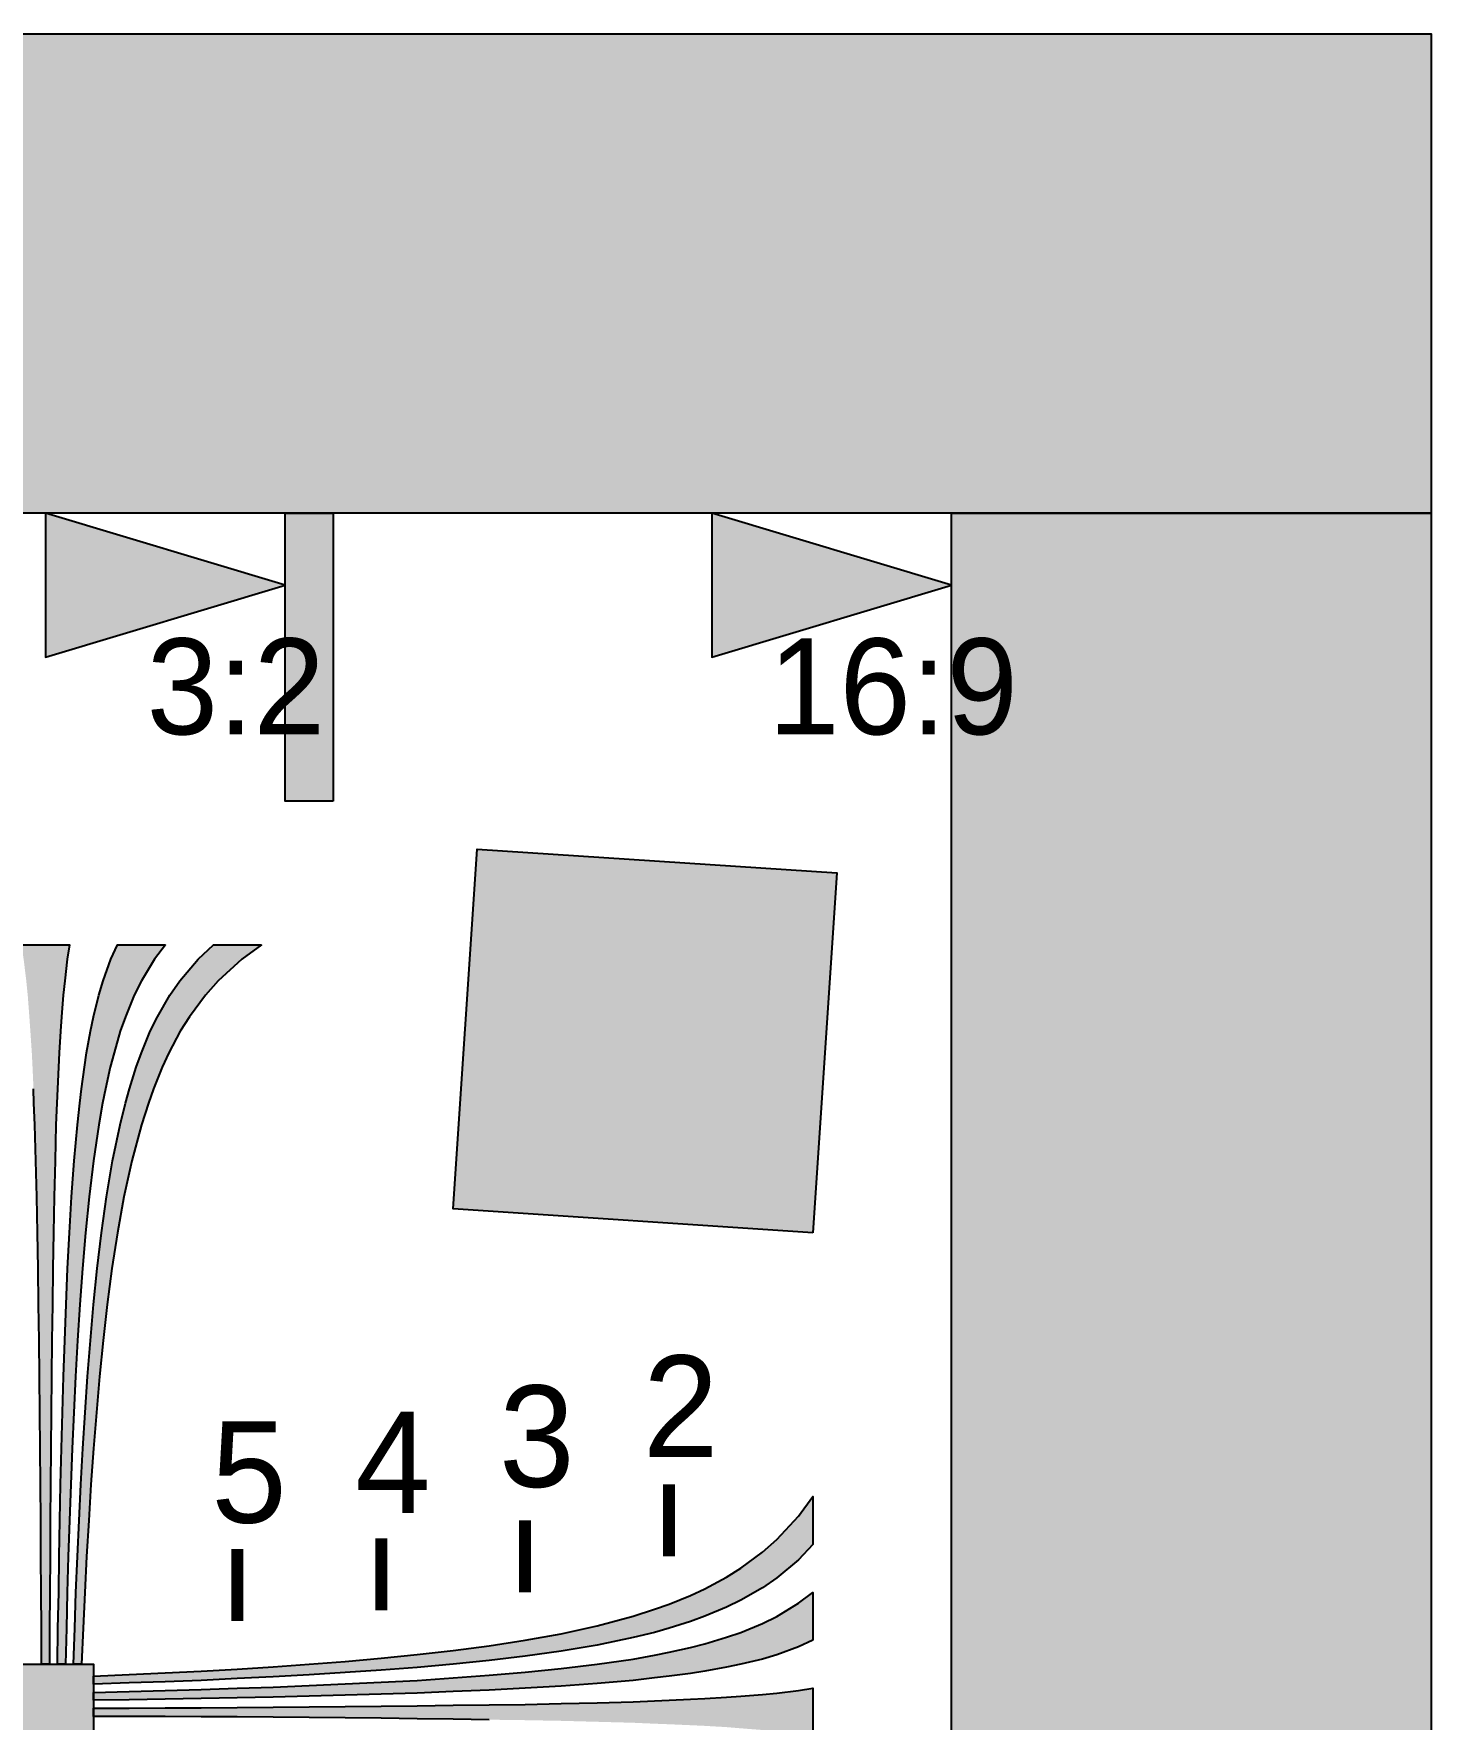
# Model space of a CAD drawing. Header units: millimetres. Extents: x 0 to 1582, y 0 to 984.
# Drawn here: x 1349.2 to 1582.2, y 703.1 to 984.2 of the extents above; entities that cross this region are included whole.
import ezdxf

# ---------------------------------------------------------------- set-up
doc = ezdxf.new("R2010")
doc.units = ezdxf.units.MM
for name, color, linetype in [('FRAME', 7, 'Continuous'), ('LABELS', 7, 'Continuous'), ('PERIPHERY', 7, 'Continuous'), ('SFR', 7, 'Continuous')]:
    doc.layers.add(name, color=color, linetype=linetype)

msp = doc.modelspace()

# ---------------------------------------------------------------- hatches: boundary and pattern name
at = {"layer": 'FRAME', "true_color": 0x000000}
h = msp.add_hatch(color=7, dxfattribs=at)
h.dxf.hatch_style = 1
h.paths.add_polyline_path([(0, 984.25), (1582.24, 984.25), (1582.24, 904.25), (0, 904.25), (0, 984.25)])
h = msp.add_hatch(color=7, dxfattribs=at)
h.dxf.hatch_style = 1
h.paths.add_polyline_path([(1351.12, 904.25), (1351.12, 880.25), (1391.12, 892.25), (1351.12, 904.25)])
h = msp.add_hatch(color=7, dxfattribs=at)
h.dxf.hatch_style = 1
h.paths.add_polyline_path([(1399.12, 856.25), (1391.12, 856.25), (1391.12, 904.25), (1399.12, 904.25), (1399.12, 856.25)])
h = msp.add_hatch(color=7, dxfattribs=at)
h.dxf.hatch_style = 1
h.paths.add_polyline_path([(1462.24, 904.25), (1462.24, 880.25), (1502.24, 892.25), (1462.24, 904.25)])
h = msp.add_hatch(color=7, dxfattribs=at)
h.dxf.hatch_style = 1
h.paths.add_polyline_path([(1502.24, 904.25), (1582.24, 904.25), (1582.24, 104.25), (1502.24, 104.25), (1502.24, 904.25)])
at = {"layer": 'PERIPHERY', "true_color": 0x000000}
h = msp.add_hatch(color=7, dxfattribs=at)
h.dxf.hatch_style = 1
h.paths.add_polyline_path([(1355.14, 832.25), (1354.78, 829.85), (1354.34, 826.25), (1354.1, 823.85), (1353.81, 820.25), (1353.62, 817.85), (1353.41, 814.25), (1353.3, 811.85), (1353.14, 808.25), (1353.05, 805.85), (1352.89, 802.25), (1352.73, 796.25), (1352.57, 790.25), (1352.46, 784.25), (1352.38, 778.25), (1352.29, 772.25), (1352.21, 766.25), (1352.13, 760.25), (1352.09, 754.25), (1352.01, 748.25), (1351.97, 742.25), (1351.93, 736.25), (1351.9, 730.25), (1351.86, 724.25), (1351.82, 718.25), (1351.81, 712.25), (1350.46, 712.25), (1350.46, 718.25), (1350.42, 724.25), (1350.38, 730.25), (1350.34, 736.25), (1350.3, 742.25), (1350.26, 748.25), (1350.18, 754.25), (1350.14, 760.25), (1350.06, 766.25), (1349.98, 772.25), (1349.9, 778.25), (1349.82, 784.25), (1349.69, 790.25), (1349.53, 796.25), (1349.37, 802.25), (1349.22, 805.85), (1349.14, 808.25), (1348.98, 811.85), (1348.86, 814.25), (1348.62, 817.85), (1348.45, 820.25), (1348.18, 823.85), (1347.94, 826.25), (1347.5, 829.85), (1347.14, 832.25), (1355.14, 832.25), (1355.14, 832.25)])
h = msp.add_hatch(color=7, dxfattribs=at)
h.dxf.hatch_style = 1
h.paths.add_polyline_path([(1371.14, 832.25), (1369.34, 829.85), (1367.14, 826.25), (1365.94, 823.85), (1364.46, 820.25), (1363.61, 817.85), (1362.58, 814.25), (1361.93, 811.85), (1361.14, 808.25), (1360.66, 805.85), (1360.02, 802.25), (1359.14, 796.25), (1358.41, 790.25), (1357.82, 784.25), (1357.3, 778.25), (1356.85, 772.25), (1356.45, 766.25), (1356.13, 760.25), (1355.85, 754.25), (1355.58, 748.25), (1355.34, 742.25), (1355.13, 736.25), (1354.94, 730.25), (1354.78, 724.25), (1354.62, 718.25), (1354.45, 712.25), (1353.13, 712.25), (1353.22, 718.25), (1353.34, 724.25), (1353.42, 730.25), (1353.54, 736.25), (1353.66, 742.25), (1353.82, 748.25), (1353.98, 754.25), (1354.13, 760.25), (1354.34, 766.25), (1354.58, 772.25), (1354.82, 778.25), (1355.14, 784.25), (1355.5, 790.25), (1355.94, 796.25), (1356.46, 802.25), (1356.86, 805.85), (1357.14, 808.25), (1357.62, 811.85), (1357.98, 814.25), (1358.62, 817.85), (1359.14, 820.25), (1360.02, 823.85), (1360.74, 826.25), (1362.06, 829.85), (1363.14, 832.25), (1371.14, 832.25), (1371.14, 832.25)])
h = msp.add_hatch(color=7, dxfattribs=at)
h.dxf.hatch_style = 1
h.paths.add_polyline_path([(1387.14, 832.25), (1383.86, 829.85), (1379.94, 826.25), (1377.82, 823.85), (1375.14, 820.25), (1373.62, 817.85), (1371.7, 814.25), (1370.58, 811.85), (1369.14, 808.25), (1368.3, 805.85), (1367.14, 802.25), (1365.54, 796.25), (1364.22, 790.25), (1363.14, 784.25), (1362.22, 778.25), (1361.42, 772.25), (1360.74, 766.25), (1360.14, 760.25), (1359.62, 754.25), (1359.14, 748.25), (1358.7, 742.25), (1358.34, 736.25), (1357.98, 730.25), (1357.7, 724.25), (1357.42, 718.25), (1357.13, 712.25), (1355.81, 712.25), (1356.02, 718.25), (1356.22, 724.25), (1356.46, 730.25), (1356.74, 736.25), (1357.02, 742.25), (1357.38, 748.25), (1357.74, 754.25), (1358.14, 760.25), (1358.62, 766.25), (1359.14, 772.25), (1359.74, 778.25), (1360.46, 784.25), (1361.34, 790.25), (1362.34, 796.25), (1363.58, 802.25), (1364.46, 805.85), (1365.14, 808.25), (1366.26, 811.85), (1367.14, 814.25), (1368.62, 817.85), (1369.82, 820.25), (1371.9, 823.85), (1373.54, 826.25), (1376.58, 829.85), (1379.14, 832.25), (1387.14, 832.25), (1387.14, 832.25)])
h = msp.add_hatch(color=7, dxfattribs=at)
h.dxf.hatch_style = 1
h.paths.add_polyline_path([(1479.12, 732.26), (1476.72, 729.7), (1473.12, 726.66), (1470.72, 725.02), (1467.12, 722.93), (1464.72, 721.78), (1461.12, 720.26), (1458.72, 719.38), (1455.12, 718.26), (1452.72, 717.58), (1449.12, 716.7), (1443.12, 715.46), (1437.12, 714.46), (1431.12, 713.58), (1425.12, 712.86), (1419.12, 712.26), (1413.12, 711.73), (1407.12, 711.26), (1401.12, 710.86), (1395.12, 710.49), (1389.12, 710.14), (1383.12, 709.86), (1377.12, 709.57), (1371.12, 709.33), (1365.12, 709.14), (1359.12, 708.94), (1359.12, 710.26), (1365.12, 710.54), (1371.12, 710.81), (1377.12, 711.09), (1383.12, 711.46), (1389.12, 711.81), (1395.12, 712.26), (1401.12, 712.74), (1407.12, 713.26), (1413.12, 713.86), (1419.12, 714.54), (1425.12, 715.33), (1431.12, 716.25), (1437.12, 717.34), (1443.12, 718.65), (1449.12, 720.26), (1452.72, 721.42), (1455.12, 722.26), (1458.72, 723.7), (1461.12, 724.82), (1464.72, 726.78), (1467.12, 728.26), (1470.72, 730.94), (1473.12, 733.06), (1476.72, 736.98), (1479.12, 740.26), (1479.12, 732.26)])
h = msp.add_hatch(color=7, dxfattribs=at)
h.dxf.hatch_style = 1
h.paths.add_polyline_path([(1479.12, 716.25), (1476.72, 715.17), (1473.12, 713.85), (1470.72, 713.13), (1467.12, 712.25), (1464.72, 711.77), (1461.12, 711.09), (1458.72, 710.73), (1455.12, 710.25), (1452.72, 709.97), (1449.12, 709.57), (1443.12, 709.05), (1437.12, 708.61), (1431.12, 708.25), (1425.12, 707.93), (1419.12, 707.69), (1413.12, 707.45), (1407.12, 707.25), (1401.12, 707.09), (1395.12, 706.93), (1389.12, 706.77), (1383.12, 706.65), (1377.12, 706.53), (1371.12, 706.45), (1365.12, 706.33), (1359.12, 706.25), (1359.12, 707.57), (1365.12, 707.73), (1371.12, 707.89), (1377.12, 708.05), (1383.12, 708.25), (1389.12, 708.45), (1395.12, 708.69), (1401.12, 708.97), (1407.12, 709.25), (1413.12, 709.57), (1419.12, 709.97), (1425.12, 710.41), (1431.12, 710.93), (1437.12, 711.53), (1443.12, 712.25), (1449.12, 713.13), (1452.72, 713.77), (1455.12, 714.25), (1458.72, 715.05), (1461.12, 715.69), (1464.72, 716.77), (1467.12, 717.57), (1470.72, 719.05), (1473.12, 720.25), (1476.72, 722.45), (1479.12, 724.25), (1479.12, 716.25)])
h = msp.add_hatch(color=7, dxfattribs=at)
h.dxf.hatch_style = 1
h.paths.add_polyline_path([(1359.12, 696.25), (1343.12, 696.25), (1343.12, 712.25), (1359.12, 712.25), (1359.12, 696.25)])
h = msp.add_hatch(color=7, dxfattribs=at)
h.dxf.hatch_style = 1
h.paths.add_polyline_path([(1479.12, 700.25), (1476.72, 700.61), (1473.12, 701.05), (1470.72, 701.29), (1467.12, 701.57), (1464.72, 701.77), (1461.12, 701.98), (1458.72, 702.09), (1455.12, 702.25), (1452.72, 702.34), (1449.12, 702.5), (1443.12, 702.66), (1437.12, 702.82), (1431.12, 702.93), (1425.12, 703.01), (1419.12, 703.09), (1413.12, 703.18), (1407.12, 703.26), (1401.12, 703.3), (1395.12, 703.38), (1389.12, 703.41), (1383.12, 703.46), (1377.12, 703.49), (1371.12, 703.53), (1365.12, 703.57), (1359.12, 703.57), (1359.12, 704.93), (1365.12, 704.93), (1371.12, 704.97), (1377.12, 705.01), (1383.12, 705.05), (1389.12, 705.09), (1395.12, 705.13), (1401.12, 705.21), (1407.12, 705.25), (1413.12, 705.33), (1419.12, 705.41), (1425.12, 705.49), (1431.12, 705.57), (1437.12, 705.7), (1443.12, 705.85), (1449.12, 706.01), (1452.72, 706.17), (1455.12, 706.25), (1458.72, 706.41), (1461.12, 706.53), (1464.72, 706.77), (1467.12, 706.93), (1470.72, 707.21), (1473.12, 707.45), (1476.72, 707.89), (1479.12, 708.25), (1479.12, 700.25)])
at = {"layer": 'SFR', "true_color": 0x000000}
h = msp.add_hatch(color=7, dxfattribs=at)
h.dxf.hatch_style = 1
h.paths.add_polyline_path([(1479.12, 784.25), (1419.12, 788.25), (1423.12, 848.25), (1483.12, 844.25), (1479.12, 784.25)])

# ---------------------------------------------------------------- linework, layer by layer
at = {"layer": 'FRAME', "color": 250}
for points in [[(0, 984.25), (1582.24, 984.25), (1582.24, 904.25), (0, 904.25), (0, 984.25)], [(1351.12, 904.25), (1351.12, 880.25), (1391.12, 892.25), (1351.12, 904.25)], [(1399.12, 856.25), (1391.12, 856.25), (1391.12, 904.25), (1399.12, 904.25), (1399.12, 856.25)], [(1462.24, 904.25), (1462.24, 880.25), (1502.24, 892.25), (1462.24, 904.25)], [(1502.24, 904.25), (1582.24, 904.25), (1582.24, 104.25), (1502.24, 104.25), (1502.24, 904.25)]]:
    msp.add_lwpolyline(points, close=True, dxfattribs=at)
at = {"layer": 'FRAME', "color": 250, "true_color": 0x000000}
for points in [[(0, 984.25), (0, 904.25), (1582.24, 904.25)], [(1582.24, 904.25), (1582.24, 984.25), (0, 984.25)], [(1351.12, 904.25), (1351.12, 880.25), (1391.12, 892.25)], [(1399.12, 856.25), (1399.12, 904.25), (1391.12, 904.25)], [(1391.12, 904.25), (1391.12, 856.25), (1399.12, 856.25)], [(1462.24, 904.25), (1462.24, 880.25), (1502.24, 892.25)], [(1502.24, 904.25), (1502.24, 104.25), (1582.24, 104.25)], [(1582.24, 104.25), (1582.24, 904.25), (1502.24, 904.25)]]:
    msp.add_solid(points, dxfattribs=at)
at = {"layer": 'PERIPHERY', "color": 250}
for points in [[(1347.14, 832.25), (1355.14, 832.25), (1355.14, 832.25), (1355.14, 832.25), (1354.78, 829.85), (1354.34, 826.25), (1354.1, 823.85), (1353.81, 820.25), (1353.62, 817.85), (1353.41, 814.25), (1353.3, 811.85), (1353.14, 808.25), (1353.05, 805.85), (1352.89, 802.25), (1352.73, 796.25), (1352.57, 790.25), (1352.46, 784.25), (1352.38, 778.25), (1352.29, 772.25), (1352.21, 766.25), (1352.13, 760.25), (1352.09, 754.25), (1352.01, 748.25), (1351.97, 742.25), (1351.93, 736.25), (1351.9, 730.25), (1351.86, 724.25), (1351.82, 718.25), (1351.81, 712.25), (1350.46, 712.25), (1350.46, 718.25), (1350.42, 724.25), (1350.38, 730.25), (1350.34, 736.25), (1350.3, 742.25), (1350.26, 748.25), (1350.18, 754.25), (1350.14, 760.25), (1350.06, 766.25), (1349.98, 772.25), (1349.9, 778.25), (1349.82, 784.25), (1349.69, 790.25), (1349.53, 796.25), (1349.37, 802.25), (1349.22, 805.85), (1349.14, 808.25)], [(1425.12, 703.01), (1419.12, 703.09), (1413.12, 703.18), (1407.12, 703.26), (1401.12, 703.3), (1395.12, 703.38), (1389.12, 703.41), (1383.12, 703.46), (1377.12, 703.49), (1371.12, 703.53), (1365.12, 703.57), (1359.12, 703.57), (1359.12, 704.93), (1365.12, 704.93), (1371.12, 704.97), (1377.12, 705.01), (1383.12, 705.05), (1389.12, 705.09), (1395.12, 705.13), (1401.12, 705.21), (1407.12, 705.25), (1413.12, 705.33), (1419.12, 705.41), (1425.12, 705.49), (1431.12, 705.57), (1437.12, 705.7), (1443.12, 705.85), (1449.12, 706.01), (1452.72, 706.17), (1455.12, 706.25), (1458.72, 706.41), (1461.12, 706.53), (1464.72, 706.77), (1467.12, 706.93), (1470.72, 707.21), (1473.12, 707.45), (1476.72, 707.89), (1479.12, 708.25), (1479.12, 700.25)]]:
    msp.add_lwpolyline(points, dxfattribs=at)
for points in [[(1371.14, 832.25), (1369.34, 829.85), (1367.14, 826.25), (1365.94, 823.85), (1364.46, 820.25), (1363.61, 817.85), (1362.58, 814.25), (1361.93, 811.85), (1361.14, 808.25), (1360.66, 805.85), (1360.02, 802.25), (1359.14, 796.25), (1358.41, 790.25), (1357.82, 784.25), (1357.3, 778.25), (1356.85, 772.25), (1356.45, 766.25), (1356.13, 760.25), (1355.85, 754.25), (1355.58, 748.25), (1355.34, 742.25), (1355.13, 736.25), (1354.94, 730.25), (1354.78, 724.25), (1354.62, 718.25), (1354.45, 712.25), (1353.13, 712.25), (1353.22, 718.25), (1353.34, 724.25), (1353.42, 730.25), (1353.54, 736.25), (1353.66, 742.25), (1353.82, 748.25), (1353.98, 754.25), (1354.13, 760.25), (1354.34, 766.25), (1354.58, 772.25), (1354.82, 778.25), (1355.14, 784.25), (1355.5, 790.25), (1355.94, 796.25), (1356.46, 802.25), (1356.86, 805.85), (1357.14, 808.25), (1357.62, 811.85), (1357.98, 814.25), (1358.62, 817.85), (1359.14, 820.25), (1360.02, 823.85), (1360.74, 826.25), (1362.06, 829.85), (1363.14, 832.25), (1371.14, 832.25), (1371.14, 832.25)], [(1387.14, 832.25), (1383.86, 829.85), (1379.94, 826.25), (1377.82, 823.85), (1375.14, 820.25), (1373.62, 817.85), (1371.7, 814.25), (1370.58, 811.85), (1369.14, 808.25), (1368.3, 805.85), (1367.14, 802.25), (1365.54, 796.25), (1364.22, 790.25), (1363.14, 784.25), (1362.22, 778.25), (1361.42, 772.25), (1360.74, 766.25), (1360.14, 760.25), (1359.62, 754.25), (1359.14, 748.25), (1358.7, 742.25), (1358.34, 736.25), (1357.98, 730.25), (1357.7, 724.25), (1357.42, 718.25), (1357.13, 712.25), (1355.81, 712.25), (1356.02, 718.25), (1356.22, 724.25), (1356.46, 730.25), (1356.74, 736.25), (1357.02, 742.25), (1357.38, 748.25), (1357.74, 754.25), (1358.14, 760.25), (1358.62, 766.25), (1359.14, 772.25), (1359.74, 778.25), (1360.46, 784.25), (1361.34, 790.25), (1362.34, 796.25), (1363.58, 802.25), (1364.46, 805.85), (1365.14, 808.25), (1366.26, 811.85), (1367.14, 814.25), (1368.62, 817.85), (1369.82, 820.25), (1371.9, 823.85), (1373.54, 826.25), (1376.58, 829.85), (1379.14, 832.25), (1387.14, 832.25), (1387.14, 832.25)], [(1479.12, 732.26), (1476.72, 729.7), (1473.12, 726.66), (1470.72, 725.02), (1467.12, 722.93), (1464.72, 721.78), (1461.12, 720.26), (1458.72, 719.38), (1455.12, 718.26), (1452.72, 717.58), (1449.12, 716.7), (1443.12, 715.46), (1437.12, 714.46), (1431.12, 713.58), (1425.12, 712.86), (1419.12, 712.26), (1413.12, 711.73), (1407.12, 711.26), (1401.12, 710.86), (1395.12, 710.49), (1389.12, 710.14), (1383.12, 709.86), (1377.12, 709.57), (1371.12, 709.33), (1365.12, 709.14), (1359.12, 708.94), (1359.12, 710.26), (1365.12, 710.54), (1371.12, 710.81), (1377.12, 711.09), (1383.12, 711.46), (1389.12, 711.81), (1395.12, 712.26), (1401.12, 712.74), (1407.12, 713.26), (1413.12, 713.86), (1419.12, 714.54), (1425.12, 715.33), (1431.12, 716.25), (1437.12, 717.34), (1443.12, 718.65), (1449.12, 720.26), (1452.72, 721.42), (1455.12, 722.26), (1458.72, 723.7), (1461.12, 724.82), (1464.72, 726.78), (1467.12, 728.26), (1470.72, 730.94), (1473.12, 733.06), (1476.72, 736.98), (1479.12, 740.26), (1479.12, 732.26)], [(1479.12, 716.25), (1476.72, 715.17), (1473.12, 713.85), (1470.72, 713.13), (1467.12, 712.25), (1464.72, 711.77), (1461.12, 711.09), (1458.72, 710.73), (1455.12, 710.25), (1452.72, 709.97), (1449.12, 709.57), (1443.12, 709.05), (1437.12, 708.61), (1431.12, 708.25), (1425.12, 707.93), (1419.12, 707.69), (1413.12, 707.45), (1407.12, 707.25), (1401.12, 707.09), (1395.12, 706.93), (1389.12, 706.77), (1383.12, 706.65), (1377.12, 706.53), (1371.12, 706.45), (1365.12, 706.33), (1359.12, 706.25), (1359.12, 707.57), (1365.12, 707.73), (1371.12, 707.89), (1377.12, 708.05), (1383.12, 708.25), (1389.12, 708.45), (1395.12, 708.69), (1401.12, 708.97), (1407.12, 709.25), (1413.12, 709.57), (1419.12, 709.97), (1425.12, 710.41), (1431.12, 710.93), (1437.12, 711.53), (1443.12, 712.25), (1449.12, 713.13), (1452.72, 713.77), (1455.12, 714.25), (1458.72, 715.05), (1461.12, 715.69), (1464.72, 716.77), (1467.12, 717.57), (1470.72, 719.05), (1473.12, 720.25), (1476.72, 722.45), (1479.12, 724.25), (1479.12, 716.25)], [(1359.12, 696.25), (1343.12, 696.25), (1343.12, 712.25), (1359.12, 712.25), (1359.12, 696.25)]]:
    msp.add_lwpolyline(points, close=True, dxfattribs=at)
at = {"layer": 'PERIPHERY', "color": 250, "lineweight": 35, "const_width": 2}
for points in [[(1455.12, 742.26), (1455.12, 730.26)], [(1431.12, 736.26), (1431.12, 724.26)], [(1407.12, 733.26), (1407.12, 721.26)], [(1383.12, 731.46), (1383.12, 719.45)]]:
    msp.add_lwpolyline(points, dxfattribs=at)
at = {"layer": 'PERIPHERY', "color": 250, "true_color": 0x000000}
for points in [[(1355.14, 832.25), (1355.14, 832.25), (1347.14, 832.25)], [(1355.14, 832.25), (1347.14, 832.25), (1347.5, 829.85)], [(1355.14, 832.25), (1347.5, 829.85), (1347.94, 826.25)], [(1355.14, 832.25), (1347.94, 826.25), (1348.18, 823.85)], [(1355.14, 832.25), (1348.18, 823.85), (1348.45, 820.25)], [(1355.14, 832.25), (1348.45, 820.25), (1348.62, 817.85)], [(1355.14, 832.25), (1348.62, 817.85), (1348.86, 814.25)], [(1355.14, 832.25), (1348.86, 814.25), (1348.98, 811.85)], [(1355.14, 832.25), (1348.98, 811.85), (1349.14, 808.25)], [(1355.14, 832.25), (1349.14, 808.25), (1349.22, 805.85)], [(1355.14, 832.25), (1349.22, 805.85), (1349.37, 802.25)], [(1355.14, 832.25), (1349.37, 802.25), (1349.53, 796.25)], [(1349.53, 796.25), (1354.78, 829.85), (1355.14, 832.25)], [(1349.53, 796.25), (1354.34, 826.25), (1354.78, 829.85)], [(1371.14, 832.25), (1359.14, 820.25), (1358.62, 817.85)], [(1358.62, 817.85), (1369.34, 829.85), (1371.14, 832.25)], [(1358.62, 817.85), (1367.14, 826.25), (1369.34, 829.85)], [(1371.14, 832.25), (1360.02, 823.85), (1359.14, 820.25)], [(1371.14, 832.25), (1360.74, 826.25), (1360.02, 823.85)], [(1371.14, 832.25), (1362.06, 829.85), (1360.74, 826.25)], [(1371.14, 832.25), (1363.14, 832.25), (1362.06, 829.85)], [(1371.14, 832.25), (1371.14, 832.25), (1363.14, 832.25)], [(1387.14, 832.25), (1371.9, 823.85), (1369.82, 820.25)], [(1369.82, 820.25), (1383.86, 829.85), (1387.14, 832.25)], [(1369.82, 820.25), (1379.94, 826.25), (1383.86, 829.85)], [(1387.14, 832.25), (1373.54, 826.25), (1371.9, 823.85)], [(1387.14, 832.25), (1376.58, 829.85), (1373.54, 826.25)], [(1387.14, 832.25), (1379.14, 832.25), (1376.58, 829.85)], [(1387.14, 832.25), (1387.14, 832.25), (1379.14, 832.25)], [(1349.53, 796.25), (1354.1, 823.85), (1354.34, 826.25)], [(1349.53, 796.25), (1353.81, 820.25), (1354.1, 823.85)], [(1358.62, 817.85), (1365.94, 823.85), (1367.14, 826.25)], [(1358.62, 817.85), (1364.46, 820.25), (1365.94, 823.85)], [(1369.82, 820.25), (1377.82, 823.85), (1379.94, 826.25)], [(1369.82, 820.25), (1375.14, 820.25), (1377.82, 823.85)], [(1349.53, 796.25), (1353.62, 817.85), (1353.81, 820.25)], [(1369.82, 820.25), (1358.62, 766.25), (1358.14, 760.25)], [(1369.82, 820.25), (1358.14, 760.25), (1364.22, 790.25)], [(1369.82, 820.25), (1359.14, 772.25), (1358.62, 766.25)], [(1358.62, 817.85), (1363.61, 817.85), (1364.46, 820.25)], [(1369.82, 820.25), (1359.74, 778.25), (1359.14, 772.25)], [(1369.82, 820.25), (1360.46, 784.25), (1359.74, 778.25)], [(1369.82, 820.25), (1361.34, 790.25), (1360.46, 784.25)], [(1369.82, 820.25), (1362.34, 796.25), (1361.34, 790.25)], [(1369.82, 820.25), (1363.58, 802.25), (1362.34, 796.25)], [(1369.82, 820.25), (1364.46, 805.85), (1363.58, 802.25)], [(1369.82, 820.25), (1364.22, 790.25), (1365.54, 796.25)], [(1369.82, 820.25), (1365.14, 808.25), (1364.46, 805.85)], [(1369.82, 820.25), (1366.26, 811.85), (1365.14, 808.25)], [(1369.82, 820.25), (1365.54, 796.25), (1367.14, 802.25)], [(1369.82, 820.25), (1367.14, 814.25), (1366.26, 811.85)], [(1369.82, 820.25), (1368.62, 817.85), (1367.14, 814.25)], [(1369.82, 820.25), (1367.14, 802.25), (1368.3, 805.85)], [(1369.82, 820.25), (1368.3, 805.85), (1369.14, 808.25)], [(1369.82, 820.25), (1369.14, 808.25), (1370.58, 811.85)], [(1369.82, 820.25), (1370.58, 811.85), (1371.7, 814.25)], [(1369.82, 820.25), (1371.7, 814.25), (1373.62, 817.85)], [(1369.82, 820.25), (1373.62, 817.85), (1375.14, 820.25)], [(1349.53, 796.25), (1353.41, 814.25), (1353.62, 817.85)], [(1358.62, 817.85), (1353.22, 718.25), (1353.13, 712.25)], [(1358.62, 817.85), (1353.13, 712.25), (1355.58, 748.25)], [(1358.62, 817.85), (1353.34, 724.25), (1353.22, 718.25)], [(1358.62, 817.85), (1353.42, 730.25), (1353.34, 724.25)], [(1358.62, 817.85), (1353.54, 736.25), (1353.42, 730.25)], [(1358.62, 817.85), (1353.66, 742.25), (1353.54, 736.25)], [(1358.62, 817.85), (1353.82, 748.25), (1353.66, 742.25)], [(1358.62, 817.85), (1353.98, 754.25), (1353.82, 748.25)], [(1358.62, 817.85), (1354.13, 760.25), (1353.98, 754.25)], [(1358.62, 817.85), (1354.34, 766.25), (1354.13, 760.25)], [(1358.62, 817.85), (1354.58, 772.25), (1354.34, 766.25)], [(1358.62, 817.85), (1354.82, 778.25), (1354.58, 772.25)], [(1358.62, 817.85), (1355.14, 784.25), (1354.82, 778.25)], [(1358.62, 817.85), (1355.5, 790.25), (1355.14, 784.25)], [(1358.62, 817.85), (1355.94, 796.25), (1355.5, 790.25)], [(1358.62, 817.85), (1355.58, 748.25), (1355.85, 754.25)], [(1358.62, 817.85), (1355.85, 754.25), (1356.13, 760.25)], [(1358.62, 817.85), (1356.46, 802.25), (1355.94, 796.25)], [(1358.62, 817.85), (1356.13, 760.25), (1356.45, 766.25)], [(1358.62, 817.85), (1356.45, 766.25), (1356.85, 772.25)], [(1358.62, 817.85), (1356.86, 805.85), (1356.46, 802.25)], [(1358.62, 817.85), (1356.85, 772.25), (1357.3, 778.25)], [(1358.62, 817.85), (1357.14, 808.25), (1356.86, 805.85)], [(1358.62, 817.85), (1357.62, 811.85), (1357.14, 808.25)], [(1358.62, 817.85), (1357.3, 778.25), (1357.82, 784.25)], [(1358.62, 817.85), (1357.98, 814.25), (1357.62, 811.85)], [(1358.62, 817.85), (1357.82, 784.25), (1358.41, 790.25)], [(1358.62, 817.85), (1358.41, 790.25), (1359.14, 796.25)], [(1358.62, 817.85), (1359.14, 796.25), (1360.02, 802.25)], [(1358.62, 817.85), (1360.02, 802.25), (1360.66, 805.85)], [(1358.62, 817.85), (1360.66, 805.85), (1361.14, 808.25)], [(1358.62, 817.85), (1361.14, 808.25), (1361.93, 811.85)], [(1358.62, 817.85), (1361.93, 811.85), (1362.58, 814.25)], [(1358.62, 817.85), (1362.58, 814.25), (1363.61, 817.85)], [(1349.53, 796.25), (1353.3, 811.85), (1353.41, 814.25)], [(1349.53, 796.25), (1353.14, 808.25), (1353.3, 811.85)], [(1349.53, 796.25), (1353.05, 805.85), (1353.14, 808.25)], [(1349.53, 796.25), (1352.89, 802.25), (1353.05, 805.85)], [(1349.53, 796.25), (1352.73, 796.25), (1352.89, 802.25)], [(1349.53, 796.25), (1349.69, 790.25), (1351.81, 712.25)], [(1349.53, 796.25), (1351.81, 712.25), (1351.82, 718.25)], [(1349.53, 796.25), (1351.82, 718.25), (1351.86, 724.25)], [(1349.53, 796.25), (1351.86, 724.25), (1351.9, 730.25)], [(1349.53, 796.25), (1351.9, 730.25), (1351.93, 736.25)], [(1349.53, 796.25), (1351.93, 736.25), (1351.97, 742.25)], [(1349.53, 796.25), (1351.97, 742.25), (1352.01, 748.25)], [(1349.53, 796.25), (1352.01, 748.25), (1352.09, 754.25)], [(1349.53, 796.25), (1352.09, 754.25), (1352.13, 760.25)], [(1349.53, 796.25), (1352.13, 760.25), (1352.21, 766.25)], [(1349.53, 796.25), (1352.21, 766.25), (1352.29, 772.25)], [(1349.53, 796.25), (1352.29, 772.25), (1352.38, 778.25)], [(1349.53, 796.25), (1352.38, 778.25), (1352.46, 784.25)], [(1349.53, 796.25), (1352.46, 784.25), (1352.57, 790.25)], [(1349.53, 796.25), (1352.57, 790.25), (1352.73, 796.25)], [(1349.69, 790.25), (1349.82, 784.25), (1351.81, 712.25)], [(1358.14, 760.25), (1363.14, 784.25), (1364.22, 790.25)], [(1349.82, 784.25), (1349.9, 778.25), (1350.06, 766.25)], [(1349.82, 784.25), (1350.06, 766.25), (1351.81, 712.25)], [(1358.14, 760.25), (1362.22, 778.25), (1363.14, 784.25)], [(1349.9, 778.25), (1349.98, 772.25), (1350.06, 766.25)], [(1358.14, 760.25), (1361.42, 772.25), (1362.22, 778.25)], [(1358.14, 760.25), (1360.74, 766.25), (1361.42, 772.25)], [(1350.06, 766.25), (1350.14, 760.25), (1351.81, 712.25)], [(1358.14, 760.25), (1360.14, 760.25), (1360.74, 766.25)], [(1350.14, 760.25), (1350.18, 754.25), (1350.26, 748.25)], [(1350.14, 760.25), (1350.26, 748.25), (1351.81, 712.25)], [(1358.14, 760.25), (1356.02, 718.25), (1355.81, 712.25)], [(1358.14, 760.25), (1355.81, 712.25), (1357.13, 712.25)], [(1358.14, 760.25), (1356.22, 724.25), (1356.02, 718.25)], [(1358.14, 760.25), (1356.46, 730.25), (1356.22, 724.25)], [(1358.14, 760.25), (1356.74, 736.25), (1356.46, 730.25)], [(1358.14, 760.25), (1357.02, 742.25), (1356.74, 736.25)], [(1358.14, 760.25), (1357.38, 748.25), (1357.02, 742.25)], [(1358.14, 760.25), (1357.13, 712.25), (1357.42, 718.25)], [(1358.14, 760.25), (1357.74, 754.25), (1357.38, 748.25)], [(1358.14, 760.25), (1357.42, 718.25), (1357.7, 724.25)], [(1358.14, 760.25), (1357.7, 724.25), (1357.98, 730.25)], [(1358.14, 760.25), (1357.98, 730.25), (1358.34, 736.25)], [(1358.14, 760.25), (1358.34, 736.25), (1358.7, 742.25)], [(1358.14, 760.25), (1358.7, 742.25), (1359.14, 748.25)], [(1358.14, 760.25), (1359.14, 748.25), (1359.62, 754.25)], [(1358.14, 760.25), (1359.62, 754.25), (1360.14, 760.25)], [(1350.26, 748.25), (1350.3, 742.25), (1350.34, 736.25)], [(1350.26, 748.25), (1350.34, 736.25), (1350.42, 724.25)], [(1350.26, 748.25), (1350.42, 724.25), (1351.81, 712.25)], [(1353.13, 712.25), (1355.34, 742.25), (1355.58, 748.25)], [(1353.13, 712.25), (1355.13, 736.25), (1355.34, 742.25)], [(1479.12, 732.26), (1479.12, 740.26), (1476.72, 736.98)], [(1479.12, 732.26), (1476.72, 736.98), (1473.12, 733.06)], [(1350.34, 736.25), (1350.38, 730.25), (1350.42, 724.25)], [(1353.13, 712.25), (1354.94, 730.25), (1355.13, 736.25)], [(1479.12, 732.26), (1458.72, 723.7), (1437.12, 714.46)], [(1479.12, 732.26), (1437.12, 714.46), (1443.12, 715.46)], [(1479.12, 732.26), (1443.12, 715.46), (1449.12, 716.7)], [(1479.12, 732.26), (1449.12, 716.7), (1452.72, 717.58)], [(1479.12, 732.26), (1452.72, 717.58), (1455.12, 718.26)], [(1479.12, 732.26), (1455.12, 718.26), (1458.72, 719.38)], [(1479.12, 732.26), (1461.12, 724.82), (1458.72, 723.7)], [(1479.12, 732.26), (1458.72, 719.38), (1461.12, 720.26)], [(1479.12, 732.26), (1464.72, 726.78), (1461.12, 724.82)], [(1479.12, 732.26), (1461.12, 720.26), (1464.72, 721.78)], [(1479.12, 732.26), (1467.12, 728.26), (1464.72, 726.78)], [(1479.12, 732.26), (1464.72, 721.78), (1467.12, 722.93)], [(1479.12, 732.26), (1470.72, 730.94), (1467.12, 728.26)], [(1479.12, 732.26), (1467.12, 722.93), (1470.72, 725.02)], [(1479.12, 732.26), (1473.12, 733.06), (1470.72, 730.94)], [(1479.12, 732.26), (1470.72, 725.02), (1473.12, 726.66)], [(1473.12, 726.66), (1476.72, 729.7), (1479.12, 732.26)], [(1353.13, 712.25), (1354.78, 724.25), (1354.94, 730.25)], [(1350.42, 724.25), (1350.46, 718.25), (1351.81, 712.25)], [(1353.13, 712.25), (1354.62, 718.25), (1354.78, 724.25)], [(1458.72, 723.7), (1455.12, 722.26), (1437.12, 714.46)], [(1479.12, 716.25), (1479.12, 724.25), (1476.72, 722.45)], [(1449.12, 720.26), (1443.12, 718.65), (1425.12, 712.86)], [(1449.12, 720.26), (1425.12, 712.86), (1431.12, 713.58)], [(1455.12, 722.26), (1452.72, 721.42), (1431.12, 713.58)], [(1455.12, 722.26), (1431.12, 713.58), (1437.12, 714.46)], [(1452.72, 721.42), (1449.12, 720.26), (1431.12, 713.58)], [(1479.12, 716.25), (1473.12, 720.25), (1470.72, 719.05)], [(1479.12, 716.25), (1476.72, 722.45), (1473.12, 720.25)], [(1350.46, 718.25), (1350.46, 712.25), (1351.81, 712.25)], [(1353.13, 712.25), (1354.45, 712.25), (1354.62, 718.25)], [(1437.12, 717.34), (1431.12, 716.25), (1407.12, 711.26)], [(1437.12, 717.34), (1407.12, 711.26), (1413.12, 711.73)], [(1443.12, 718.65), (1437.12, 717.34), (1413.12, 711.73)], [(1443.12, 718.65), (1413.12, 711.73), (1419.12, 712.26)], [(1443.12, 718.65), (1419.12, 712.26), (1425.12, 712.86)], [(1479.12, 716.25), (1467.12, 717.57), (1464.72, 716.77)], [(1479.12, 716.25), (1470.72, 719.05), (1467.12, 717.57)], [(1419.12, 714.54), (1413.12, 713.86), (1377.12, 709.57)], [(1419.12, 714.54), (1377.12, 709.57), (1383.12, 709.86)], [(1419.12, 714.54), (1383.12, 709.86), (1389.12, 710.14)], [(1425.12, 715.33), (1419.12, 714.54), (1389.12, 710.14)], [(1425.12, 715.33), (1389.12, 710.14), (1395.12, 710.49)], [(1431.12, 716.25), (1425.12, 715.33), (1395.12, 710.49)], [(1431.12, 716.25), (1395.12, 710.49), (1401.12, 710.86)], [(1479.12, 716.25), (1437.12, 711.53), (1401.12, 707.09)], [(1479.12, 716.25), (1401.12, 707.09), (1407.12, 707.25)], [(1431.12, 716.25), (1401.12, 710.86), (1407.12, 711.26)], [(1479.12, 716.25), (1407.12, 707.25), (1413.12, 707.45)], [(1479.12, 716.25), (1413.12, 707.45), (1419.12, 707.69)], [(1479.12, 716.25), (1419.12, 707.69), (1425.12, 707.93)], [(1479.12, 716.25), (1425.12, 707.93), (1431.12, 708.25)], [(1479.12, 716.25), (1431.12, 708.25), (1437.12, 708.61)], [(1479.12, 716.25), (1443.12, 712.25), (1437.12, 711.53)], [(1479.12, 716.25), (1437.12, 708.61), (1443.12, 709.05)], [(1479.12, 716.25), (1449.12, 713.13), (1443.12, 712.25)], [(1479.12, 716.25), (1443.12, 709.05), (1449.12, 709.57)], [(1479.12, 716.25), (1452.72, 713.77), (1449.12, 713.13)], [(1479.12, 716.25), (1449.12, 709.57), (1452.72, 709.97)], [(1479.12, 716.25), (1455.12, 714.25), (1452.72, 713.77)], [(1479.12, 716.25), (1452.72, 709.97), (1455.12, 710.25)], [(1479.12, 716.25), (1458.72, 715.05), (1455.12, 714.25)], [(1479.12, 716.25), (1455.12, 710.25), (1458.72, 710.73)], [(1479.12, 716.25), (1461.12, 715.69), (1458.72, 715.05)], [(1479.12, 716.25), (1458.72, 710.73), (1461.12, 711.09)], [(1479.12, 716.25), (1464.72, 716.77), (1461.12, 715.69)], [(1479.12, 716.25), (1461.12, 711.09), (1464.72, 711.77)], [(1479.12, 716.25), (1464.72, 711.77), (1467.12, 712.25)], [(1479.12, 716.25), (1467.12, 712.25), (1470.72, 713.13)], [(1479.12, 716.25), (1470.72, 713.13), (1473.12, 713.85)], [(1473.12, 713.85), (1476.72, 715.17), (1479.12, 716.25)], [(1359.12, 696.25), (1359.12, 712.25), (1343.12, 712.25)], [(1343.12, 712.25), (1343.12, 696.25), (1359.12, 696.25)], [(1407.12, 713.26), (1401.12, 712.74), (1359.12, 708.94)], [(1407.12, 713.26), (1359.12, 708.94), (1365.12, 709.14)], [(1401.12, 712.74), (1395.12, 712.26), (1359.12, 708.94)], [(1395.12, 712.26), (1389.12, 711.81), (1359.12, 708.94)], [(1389.12, 711.81), (1377.12, 711.09), (1359.12, 708.94)], [(1407.12, 713.26), (1365.12, 709.14), (1371.12, 709.33)], [(1413.12, 713.86), (1407.12, 713.26), (1371.12, 709.33)], [(1413.12, 713.86), (1371.12, 709.33), (1377.12, 709.57)], [(1389.12, 711.81), (1383.12, 711.46), (1377.12, 711.09)], [(1437.12, 711.53), (1431.12, 710.93), (1395.12, 706.93)], [(1437.12, 711.53), (1395.12, 706.93), (1401.12, 707.09)], [(1377.12, 711.09), (1371.12, 710.81), (1359.12, 708.94)], [(1371.12, 710.81), (1365.12, 710.54), (1359.12, 710.26)], [(1371.12, 710.81), (1359.12, 710.26), (1359.12, 708.94)], [(1413.12, 709.57), (1407.12, 709.25), (1359.12, 706.25)], [(1413.12, 709.57), (1359.12, 706.25), (1365.12, 706.33)], [(1407.12, 709.25), (1395.12, 708.69), (1359.12, 706.25)], [(1395.12, 708.69), (1389.12, 708.45), (1359.12, 706.25)], [(1419.12, 709.97), (1413.12, 709.57), (1365.12, 706.33)], [(1419.12, 709.97), (1365.12, 706.33), (1371.12, 706.45)], [(1425.12, 710.41), (1419.12, 709.97), (1371.12, 706.45)], [(1425.12, 710.41), (1371.12, 706.45), (1377.12, 706.53)], [(1425.12, 710.41), (1377.12, 706.53), (1383.12, 706.65)], [(1431.12, 710.93), (1425.12, 710.41), (1383.12, 706.65)], [(1431.12, 710.93), (1383.12, 706.65), (1389.12, 706.77)], [(1431.12, 710.93), (1389.12, 706.77), (1395.12, 706.93)], [(1407.12, 709.25), (1401.12, 708.97), (1395.12, 708.69)], [(1389.12, 708.45), (1383.12, 708.25), (1359.12, 706.25)], [(1383.12, 708.25), (1377.12, 708.05), (1359.12, 706.25)], [(1377.12, 708.05), (1371.12, 707.89), (1359.12, 706.25)], [(1371.12, 707.89), (1365.12, 707.73), (1359.12, 706.25)], [(1365.12, 707.73), (1359.12, 707.57), (1359.12, 706.25)], [(1443.12, 705.85), (1437.12, 705.7), (1359.12, 703.57)], [(1443.12, 705.85), (1359.12, 703.57), (1365.12, 703.57)], [(1443.12, 705.85), (1365.12, 703.57), (1371.12, 703.53)], [(1443.12, 705.85), (1371.12, 703.53), (1377.12, 703.49)], [(1443.12, 705.85), (1377.12, 703.49), (1383.12, 703.46)], [(1443.12, 705.85), (1383.12, 703.46), (1389.12, 703.41)], [(1443.12, 705.85), (1389.12, 703.41), (1395.12, 703.38)], [(1443.12, 705.85), (1395.12, 703.38), (1401.12, 703.3)], [(1443.12, 705.85), (1401.12, 703.3), (1407.12, 703.26)], [(1443.12, 705.85), (1407.12, 703.26), (1413.12, 703.18)], [(1443.12, 705.85), (1413.12, 703.18), (1419.12, 703.09)], [(1443.12, 705.85), (1419.12, 703.09), (1425.12, 703.01)], [(1443.12, 705.85), (1425.12, 703.01), (1431.12, 702.93)], [(1443.12, 705.85), (1431.12, 702.93), (1437.12, 702.82)], [(1443.12, 705.85), (1437.12, 702.82), (1443.12, 702.66)], [(1479.12, 700.25), (1449.12, 706.01), (1443.12, 705.85)], [(1443.12, 705.85), (1443.12, 702.66), (1449.12, 702.5)], [(1443.12, 705.85), (1449.12, 702.5), (1452.72, 702.34)], [(1443.12, 705.85), (1452.72, 702.34), (1455.12, 702.25)], [(1443.12, 705.85), (1455.12, 702.25), (1458.72, 702.09)], [(1443.12, 705.85), (1458.72, 702.09), (1461.12, 701.98)], [(1443.12, 705.85), (1461.12, 701.98), (1464.72, 701.77)], [(1443.12, 705.85), (1464.72, 701.77), (1467.12, 701.57)], [(1443.12, 705.85), (1467.12, 701.57), (1470.72, 701.29)], [(1443.12, 705.85), (1470.72, 701.29), (1473.12, 701.05)], [(1443.12, 705.85), (1473.12, 701.05), (1476.72, 700.61)], [(1443.12, 705.85), (1476.72, 700.61), (1479.12, 700.25)], [(1479.12, 700.25), (1452.72, 706.17), (1449.12, 706.01)], [(1479.12, 700.25), (1455.12, 706.25), (1452.72, 706.17)], [(1479.12, 700.25), (1458.72, 706.41), (1455.12, 706.25)], [(1479.12, 700.25), (1461.12, 706.53), (1458.72, 706.41)], [(1479.12, 700.25), (1464.72, 706.77), (1461.12, 706.53)], [(1479.12, 700.25), (1467.12, 706.93), (1464.72, 706.77)], [(1479.12, 700.25), (1470.72, 707.21), (1467.12, 706.93)], [(1479.12, 700.25), (1473.12, 707.45), (1470.72, 707.21)], [(1479.12, 700.25), (1476.72, 707.89), (1473.12, 707.45)], [(1479.12, 700.25), (1479.12, 708.25), (1476.72, 707.89)], [(1437.12, 705.7), (1431.12, 705.57), (1359.12, 703.57)], [(1431.12, 705.57), (1419.12, 705.41), (1359.12, 703.57)], [(1419.12, 705.41), (1413.12, 705.33), (1359.12, 703.57)], [(1413.12, 705.33), (1407.12, 705.25), (1359.12, 703.57)], [(1407.12, 705.25), (1395.12, 705.13), (1359.12, 703.57)], [(1395.12, 705.13), (1383.12, 705.05), (1359.12, 703.57)], [(1383.12, 705.05), (1371.12, 704.97), (1359.12, 703.57)], [(1371.12, 704.97), (1365.12, 704.93), (1359.12, 703.57)], [(1365.12, 704.93), (1359.12, 704.93), (1359.12, 703.57)], [(1383.12, 705.05), (1377.12, 705.01), (1371.12, 704.97)], [(1395.12, 705.13), (1389.12, 705.09), (1383.12, 705.05)], [(1407.12, 705.25), (1401.12, 705.21), (1395.12, 705.13)], [(1431.12, 705.57), (1425.12, 705.49), (1419.12, 705.41)]]:
    msp.add_solid(points, dxfattribs=at)
at = {"layer": 'SFR', "color": 250}
msp.add_lwpolyline([(1479.12, 784.25), (1419.12, 788.25), (1423.12, 848.25), (1483.12, 844.25), (1479.12, 784.25)], close=True, dxfattribs=at)
at = {"layer": 'SFR', "color": 250, "true_color": 0x000000}
for points in [[(1423.12, 848.25), (1419.12, 788.25), (1479.12, 784.25)], [(1479.12, 784.25), (1483.12, 844.25), (1423.12, 848.25)]]:
    msp.add_solid(points, dxfattribs=at)

# ---------------------------------------------------------------- texts
at = {"layer": 'LABELS', "color": 250}
for s, height, p in [('3:2', 16, (1368.01, 867.38)), ('16:9', 16, (1471.66, 867.38)), ('2', 16.93, (1450.78, 746.84)), ('3', 16.93, (1426.78, 741.84)), ('4', 16.93, (1402.78, 737.49)), ('5', 16.93, (1378.78, 735.87))]:
    msp.add_text(s, height=height, dxfattribs=at).set_placement(p)

doc.saveas('drawing.dxf')
